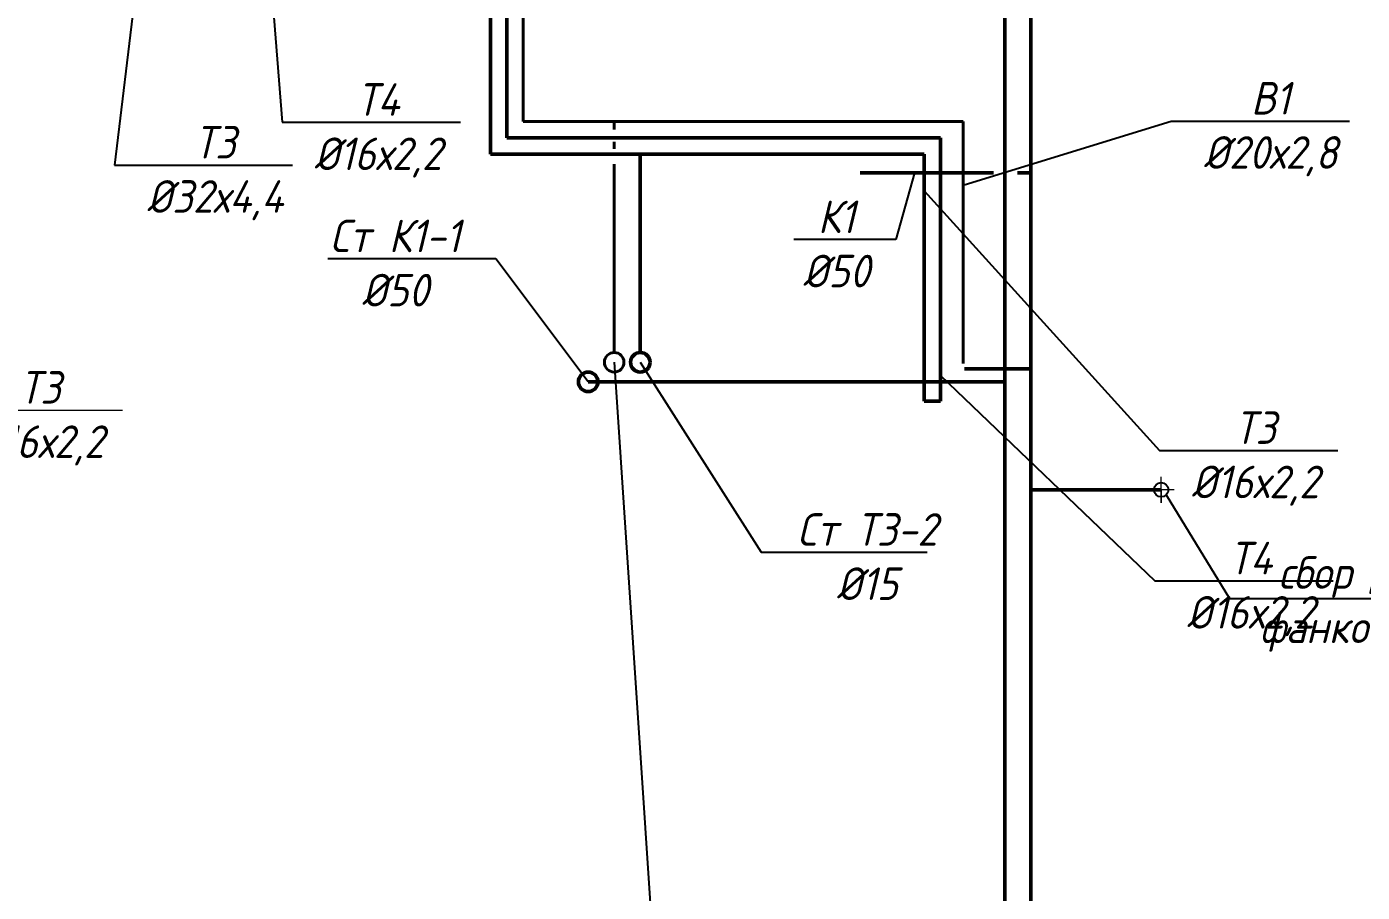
# Model space of a CAD drawing. Header units: millimetres. Extents: x -473555 to 885127, y 4787 to 453528.
# Drawn here: x 59575 to 69830, y 129553 to 136203 of the extents above; entities that cross this region are included whole.
import ezdxf
from ezdxf import colors
from ezdxf.entities.mleader import LeaderData, LeaderLine
from ezdxf.math import Vec2, Vec3

# ---------------------------------------------------------------- set-up
doc = ezdxf.new("R2010")
doc.units = ezdxf.units.MM
for name, color, linetype, lineweight in [('ВК_B1', 5, 'Continuous', 40), ('ВК_K1', 34, 'Continuous', 50), ('ВК_T3', 1, 'Continuous', 50), ('ВК_T4', 30, 'Continuous', 50), ('ВК_В1_текст', 5, 'Continuous', 9), ('ВК_К1_текст', 34, 'Continuous', 9), ('ВК_Т4_текст', 30, 'Continuous', 9), ('ВК_ТЗ_текст', 1, 'Continuous', 9)]:
    doc.layers.add(name, color=color, linetype=linetype, lineweight=lineweight)
doc.layers.add('ВК_сантехника', color=140, linetype='Continuous')
doc.styles.add('ISOPEUR', font='isocpeui.ttf', dxfattribs={"width": 0.9})

# ---------------------------------------------------------------- blocks, each defined once
blk = doc.blocks.new('_None')
blk = doc.blocks.new('*U201')
at = {"lineweight": 20}
blk.add_lwpolyline([(0, 100), (0, -100), (0, 0), (100, 0), (-100, 0)], dxfattribs=at)
blk.add_circle((0, 0), 55)

msp = doc.modelspace()

# ---------------------------------------------------------------- linework, layer by layer
at = {"layer": 'ВК_B1'}
for p, q in [((63385.9, 136944.3), (63385.9, 135474.9)), ((63385.9, 135474.9), (66765.9, 135474.9)), ((64085.9, 135412.8), (64085.9, 135474.9)), ((66765.9, 135474.9), (66765.9, 133616.1)), ((64085.9, 135265.9), (64085.9, 135318.9)), ((64085.9, 133699.9), (64085.9, 135147.7))]:
    msp.add_line(p, q, dxfattribs=at)
msp.add_circle((64085.9, 133624.9), 75, dxfattribs=at)
at = {"layer": 'ВК_K1'}
for p, q in [((67085.7, 126945.6), (67085.7, 144374.9)), ((67285.7, 118867.1), (67285.7, 144274.9)), ((65975.6, 135081), (66998.1, 135081)), ((67182.8, 135081), (67285.7, 135081)), ((67285.7, 133574.9), (66776.5, 133574.9)), ((63885.9, 133474.9), (67085.7, 133474.9)), ((67285.7, 132645.3), (68285.7, 132645.3))]:
    msp.add_line(p, q, dxfattribs=at)
msp.add_circle((63885.9, 133474.9), 75, dxfattribs=at)
at = {"layer": 'ВК_T3'}
for p, q in [((63135.9, 142581.5), (63135.9, 135224.9)), ((63135.9, 135224.9), (66465.9, 135224.9)), ((64285.9, 133699.9), (64285.9, 135224.9)), ((66465.9, 135224.9), (66465.9, 133324.9)), ((66465.9, 133324.9), (66590.9, 133324.9))]:
    msp.add_line(p, q, dxfattribs=at)
msp.add_circle((64285.9, 133624.9), 75, dxfattribs=at)
at = {"layer": 'ВК_T4'}
for p, q in [((63260.9, 139557.2), (63260.9, 135349.9)), ((63260.9, 135349.9), (66590.9, 135349.9)), ((66590.9, 135349.9), (66590.9, 133324.9))]:
    msp.add_line(p, q, dxfattribs=at)

# ---------------------------------------------------------------- block references
at = {"layer": 'ВК_сантехника', "rotation": 270}
msp.add_blockref('*U201', (68285.7, 132645.3), dxfattribs=at)

# ---------------------------------------------------------------- leaders
at = {"layer": 'ВК_В1_текст', "linetype": 'Continuous'}
ml = msp.add_multileader_mtext('Standard', dxfattribs=at)
ml.set_content('В1\\P%%C20х2,8', color=256, style='ISOPEUR')
ml.set_leader_properties()
ml.set_arrow_properties(name='NONE')
ml.build(insert=Vec2(0, 0))
ml.multileader.update_dxf_attribs({"text_left_attachment_type": 6, "text_right_attachment_type": 6, "dogleg_length": 0.1, "arrow_head_size": 250, "scale": 100})
ctx = ml.context
ctx.base_point, ctx.scale, ctx.char_height, ctx.arrow_head_size, ctx.landing_gap_size, ctx.plane_origin = Vec3(68373.5, 135478.6), 100, 250, 250, 200, Vec3(61932, 126395.4)
ctx.left_attachment, ctx.right_attachment, ctx.text_align_type = 6, 6, 1
notes = []
notes.append((ctx, [(1, (1, 1, 0), (68363.5, 135478.6), (1, 0), 10, [(0, [(66773.2, 134989.4)], 0, [])])]))
ctx.mtext.insert, ctx.mtext.alignment, ctx.mtext.flow_direction = Vec3(69125.8, 135778.6), 2, 5
ml = msp.add_multileader_mtext('Standard', dxfattribs=at)
ml.set_content('Ст В1-2\\P%%C15', color=256, style='ISOPEUR')
ml.set_leader_properties()
ml.set_arrow_properties(name='NONE')
ml.build(insert=Vec2(0, 0))
ml.multileader.update_dxf_attribs({"text_left_attachment_type": 6, "text_right_attachment_type": 6, "dogleg_length": 0.1, "arrow_head_size": 250, "scale": 100})
ctx = ml.context
ctx.base_point, ctx.scale, ctx.char_height, ctx.arrow_head_size, ctx.landing_gap_size, ctx.plane_origin = Vec3(64473.2, 127967.1), 100, 350, 250, 200, Vec3(58244.7, 130571.3)
ctx.left_attachment, ctx.right_attachment, ctx.text_align_type = 6, 6, 1
notes.append((ctx, [(1, (1, 1, 0), (64463.2, 127967.1), (1, 0), 10, [(0, [(64085.9, 133624.9)], 0, [])])]))
ctx.mtext.insert, ctx.mtext.alignment, ctx.mtext.flow_direction = Vec3(65470.7, 128387.1), 2, 5
at = {"layer": 'ВК_К1_текст', "linetype": 'Continuous'}
ml = msp.add_multileader_mtext('Standard', dxfattribs=at)
ml.set_content('К1\\P%%C100', color=256, style='ISOPEUR')
ml.set_leader_properties()
ml.set_arrow_properties(name='NONE')
ml.build(insert=Vec2(0, 0))
ml.multileader.update_dxf_attribs({"text_left_attachment_type": 6, "text_right_attachment_type": 6, "dogleg_length": 0.1, "arrow_head_size": 250, "scale": 100})
ctx = ml.context
ctx.base_point, ctx.scale, ctx.char_height, ctx.arrow_head_size, ctx.landing_gap_size, ctx.plane_origin = Vec3(55044.4, 137516.8), 100, 250, 250, 200, Vec3(62434, 129208.5)
ctx.left_attachment, ctx.right_attachment, ctx.text_align_type = 6, 6, 1
notes.append((ctx, [(0, (1, 1, 0), (55034.4, 137516.8), (1, 0), 10, [(0, [(55236.5, 135874.8)], 0, [])])]))
ctx.mtext.insert, ctx.mtext.width, ctx.mtext.alignment, ctx.mtext.flow_direction = Vec3(55550, 137816.8), 769.735, 2, 5
ml = msp.add_multileader_mtext('Standard', dxfattribs=at)
ml.set_content('К1\\P%%C100', color=256, style='ISOPEUR')
ml.set_leader_properties()
ml.set_arrow_properties(name='NONE')
ml.build(insert=Vec2(0, 0))
ml.multileader.update_dxf_attribs({"text_left_attachment_type": 6, "text_right_attachment_type": 6, "dogleg_length": 0.1, "arrow_head_size": 250, "scale": 100})
ctx = ml.context
ctx.base_point, ctx.scale, ctx.char_height, ctx.arrow_head_size, ctx.landing_gap_size, ctx.plane_origin = Vec3(42581.2, 134777.8), 100, 250, 250, 200, Vec3(50304.1, 126136.1)
ctx.left_attachment, ctx.right_attachment, ctx.text_align_type = 6, 6, 1
notes.append((ctx, [(1, (1, 1, 0), (43602.5, 134777.8), (-1, 0), 10, [(0, [(44410.7, 135980.4)], 0, [])])]))
ctx.mtext.insert, ctx.mtext.width, ctx.mtext.alignment, ctx.mtext.flow_direction = Vec3(43086.9, 135077.8), 769.735, 2, 5
ml = msp.add_multileader_mtext('Standard', dxfattribs=at)
ml.set_content('К1\\P%%C100', color=256, style='ISOPEUR')
ml.set_leader_properties()
ml.set_arrow_properties(name='NONE')
ml.build(insert=Vec2(0, 0))
ml.multileader.update_dxf_attribs({"text_left_attachment_type": 6, "text_right_attachment_type": 6, "dogleg_length": 0.1, "arrow_head_size": 250, "scale": 100})
ctx = ml.context
ctx.base_point, ctx.scale, ctx.char_height, ctx.arrow_head_size, ctx.landing_gap_size, ctx.plane_origin = Vec3(53230.8, 134071.9), 100, 250, 250, 200, Vec3(60953.7, 125430.2)
ctx.left_attachment, ctx.right_attachment, ctx.text_align_type = 6, 6, 1
notes.append((ctx, [(1, (1, 1, 0), (54252.1, 134071.9), (-1, 0), 10, [(0, [(55060.3, 135274.5)], 0, [])])]))
ctx.mtext.insert, ctx.mtext.width, ctx.mtext.alignment, ctx.mtext.flow_direction = Vec3(53736.4, 134371.9), 769.735, 2, 5
ml = msp.add_multileader_mtext('Standard', dxfattribs=at)
ml.set_content('К1\\P%%C100', color=256, style='ISOPEUR')
ml.set_leader_properties()
ml.set_arrow_properties(name='NONE')
ml.build(insert=Vec2(0, 0))
ml.multileader.update_dxf_attribs({"text_left_attachment_type": 6, "text_right_attachment_type": 6, "dogleg_length": 0.1, "arrow_head_size": 250, "scale": 100})
ctx = ml.context
ctx.base_point, ctx.scale, ctx.char_height, ctx.arrow_head_size, ctx.landing_gap_size, ctx.plane_origin = Vec3(33377.5, 133587.3), 100, 250, 250, 200, Vec3(41100.4, 124945.7)
ctx.left_attachment, ctx.right_attachment, ctx.text_align_type = 6, 6, 1
notes.append((ctx, [(1, (1, 1, 0), (34398.7, 133587.3), (-1, 0), 10, [(0, [(36135.7, 135163)], 0, [])])]))
ctx.mtext.insert, ctx.mtext.width, ctx.mtext.alignment, ctx.mtext.flow_direction = Vec3(33883.1, 133887.3), 769.735, 2, 5
ml = msp.add_multileader_mtext('Standard', dxfattribs=at)
ml.set_content('К1\\P%%C100', color=256, style='ISOPEUR')
ml.set_leader_properties()
ml.set_arrow_properties(name='NONE')
ml.build(insert=Vec2(0, 0))
ml.multileader.update_dxf_attribs({"text_left_attachment_type": 6, "text_right_attachment_type": 6, "dogleg_length": 0.1, "arrow_head_size": 250, "scale": 100})
ctx = ml.context
ctx.base_point, ctx.scale, ctx.char_height, ctx.arrow_head_size, ctx.landing_gap_size, ctx.plane_origin = Vec3(45449.9, 133872.2), 100, 250, 250, 200, Vec3(53172.8, 125230.5)
ctx.left_attachment, ctx.right_attachment, ctx.text_align_type = 6, 6, 1
notes.append((ctx, [(1, (1, 1, 0), (46471.2, 133872.2), (-1, 0), 10, [(0, [(47279.4, 135074.9)], 0, [])])]))
ctx.mtext.insert, ctx.mtext.width, ctx.mtext.alignment, ctx.mtext.flow_direction = Vec3(45955.5, 134172.2), 769.735, 2, 5
ml = msp.add_multileader_mtext('Standard', dxfattribs=at)
ml.set_content('К1\\P%%C50', color=256, style='ISOPEUR')
ml.set_leader_properties()
ml.set_arrow_properties(name='NONE')
ml.build(insert=Vec2(0, 0))
ml.multileader.update_dxf_attribs({"text_left_attachment_type": 6, "text_right_attachment_type": 6, "dogleg_length": 0.1, "arrow_head_size": 250, "scale": 100})
ctx = ml.context
ctx.base_point, ctx.scale, ctx.char_height, ctx.arrow_head_size, ctx.landing_gap_size, ctx.plane_origin = Vec3(65344.2, 134567.6), 100, 250, 250, 200, Vec3(72937.7, 125925.9)
ctx.left_attachment, ctx.right_attachment, ctx.text_align_type = 6, 6, 1
notes.append((ctx, [(1, (1, 1, 0), (66249, 134567.6), (-1, 0), 10, [(0, [(66390.5, 135081)], 0, [])])]))
ctx.mtext.insert, ctx.mtext.alignment, ctx.mtext.flow_direction = Vec3(65791.6, 134867.6), 2, 5
ml = msp.add_multileader_mtext('Standard', dxfattribs=at)
ml.set_content('Ст К1-1\\P%%C50', color=256, style='ISOPEUR')
ml.set_leader_properties()
ml.set_arrow_properties(name='NONE')
ml.build(insert=Vec2(0, 0))
ml.multileader.update_dxf_attribs({"text_left_attachment_type": 6, "text_right_attachment_type": 6, "dogleg_length": 0.1, "arrow_head_size": 250, "scale": 100})
ctx = ml.context
ctx.base_point, ctx.scale, ctx.char_height, ctx.arrow_head_size, ctx.landing_gap_size, ctx.plane_origin = Vec3(61642.1, 134420.9), 100, 250, 250, 200, Vec3(69935.5, 125779.3)
ctx.left_attachment, ctx.right_attachment, ctx.text_align_type = 6, 6, 1
notes.append((ctx, [(1, (1, 1, 0), (63176.8, 134420.9), (-1, 0), 10, [(0, [(63885.9, 133474.9)], 0, [])])]))
ctx.mtext.insert, ctx.mtext.alignment, ctx.mtext.flow_direction = Vec3(62404.4, 134720.9), 2, 5
ml = msp.add_multileader_mtext('Standard', dxfattribs=at)
ml.set_content('сбор дренажа\\Pфанкойлов %%C32', color=256, style='ISOPEUR')
ml.set_leader_properties()
ml.set_arrow_properties(name='NONE')
ml.build(insert=Vec2(0, 0))
ml.multileader.update_dxf_attribs({"text_left_attachment_type": 6, "text_right_attachment_type": 6, "dogleg_length": 0.1, "arrow_head_size": 250, "scale": 100})
ctx = ml.context
ctx.base_point, ctx.scale, ctx.char_height, ctx.arrow_head_size, ctx.landing_gap_size, ctx.plane_origin = Vec3(68819, 131809.2), 100, 250, 250, 200, Vec3(76541.9, 123167.6)
ctx.left_attachment, ctx.right_attachment, ctx.text_align_type = 6, 6, 1
notes.append((ctx, [(0, (1, 1, 0), (68809, 131809.2), (1, 0), 10, [(0, [(68323.5, 132605.3)], 0, [])])]))
ctx.mtext.insert, ctx.mtext.alignment, ctx.mtext.flow_direction = Vec3(70118.8, 132134.2), 2, 5
at = {"layer": 'ВК_Т4_текст', "linetype": 'Continuous'}
ml = msp.add_multileader_mtext('Standard', dxfattribs=at)
ml.set_content('Т4\\P%%C16х2,2', color=256, style='ISOPEUR')
ml.set_leader_properties()
ml.set_arrow_properties(name='NONE')
ml.build(insert=Vec2(0, 0))
ml.multileader.update_dxf_attribs({"text_left_attachment_type": 6, "text_right_attachment_type": 6, "dogleg_length": 0.1, "arrow_head_size": 250, "scale": 100})
ctx = ml.context
ctx.base_point, ctx.scale, ctx.char_height, ctx.arrow_head_size, ctx.landing_gap_size, ctx.plane_origin = Vec3(61546.7, 135468.6), 100, 250, 250, 200, Vec3(54903, 126826.9)
ctx.left_attachment, ctx.right_attachment, ctx.text_align_type = 6, 6, 1
notes.append((ctx, [(1, (1, 1, 0), (61536.7, 135468.6), (1, 0), 10, [(0, [(61424.8, 136869.3)], 0, [])])]))
ctx.mtext.insert, ctx.mtext.alignment, ctx.mtext.flow_direction = Vec3(62273, 135768.6), 2, 5
ml = msp.add_multileader_mtext('Standard', dxfattribs=at)
ml.set_content('Т4\\P%%C16х2,2', color=256, style='ISOPEUR')
ml.set_leader_properties()
ml.set_arrow_properties(name='NONE')
ml.build(insert=Vec2(0, 0))
ml.multileader.update_dxf_attribs({"text_left_attachment_type": 6, "text_right_attachment_type": 6, "dogleg_length": 0.1, "arrow_head_size": 250, "scale": 100})
ctx = ml.context
ctx.base_point, ctx.scale, ctx.char_height, ctx.arrow_head_size, ctx.landing_gap_size, ctx.plane_origin = Vec3(68246.6, 131945.4), 100, 250, 250, 200, Vec3(58469.9, 120602.9)
ctx.left_attachment, ctx.right_attachment, ctx.text_align_type = 6, 6, 1
notes.append((ctx, [(1, (1, 1, 0), (68236.6, 131945.4), (1, 0), 10, [(0, [(66590.9, 133523.4)], 0, [])])]))
ctx.mtext.insert, ctx.mtext.alignment, ctx.mtext.flow_direction = Vec3(68972.9, 132245.4), 2, 5
at = {"layer": 'ВК_ТЗ_текст', "linetype": 'Continuous'}
ml = msp.add_multileader_mtext('Standard', dxfattribs=at)
ml.set_content('Т3\\P%%C32х4,4', color=256, style='ISOPEUR')
ml.set_leader_properties()
ml.set_arrow_properties(name='NONE')
ml.build(insert=Vec2(0, 0))
ml.multileader.update_dxf_attribs({"text_left_attachment_type": 6, "text_right_attachment_type": 6, "dogleg_length": 0.1, "arrow_head_size": 250, "scale": 100})
ctx = ml.context
ctx.base_point, ctx.scale, ctx.char_height, ctx.arrow_head_size, ctx.landing_gap_size, ctx.plane_origin = Vec3(60258, 135140.5), 100, 250, 250, 200, Vec3(53614.3, 126498.9)
ctx.left_attachment, ctx.right_attachment, ctx.text_align_type = 6, 6, 1
notes.append((ctx, [(1, (1, 1, 0), (60248, 135140.5), (1, 0), 10, [(0, [(60443.3, 136744.3)], 0, [])])]))
ctx.mtext.insert, ctx.mtext.alignment, ctx.mtext.flow_direction = Vec3(61021.6, 135440.5), 2, 5
ml = msp.add_multileader_mtext('Standard', dxfattribs=at)
ml.set_content('Т3\\P%%C16х2,2', color=256, style='ISOPEUR')
ml.set_leader_properties(lineweight=15)
ml.set_arrow_properties(name='NONE')
ml.build(insert=Vec2(0, 0))
ml.multileader.update_dxf_attribs({"text_left_attachment_type": 6, "text_right_attachment_type": 6, "dogleg_length": 0.1, "arrow_head_size": 250, "scale": 100})
ctx = ml.context
ctx.base_point, ctx.scale, ctx.char_height, ctx.arrow_head_size, ctx.landing_gap_size, ctx.plane_origin = Vec3(58952.4, 133256.8), 100, 250, 250, 200, Vec3(52308.6, 124615.2)
ctx.left_attachment, ctx.right_attachment, ctx.text_align_type = 6, 6, 1
notes.append((ctx, [(1, (1, 1, 0), (58942.4, 133256.8), (1, 0), 10, [(0, [(58505.3, 136124.7)], 0, [])])]))
ctx.mtext.insert, ctx.mtext.alignment, ctx.mtext.flow_direction = Vec3(59678.6, 133556.8), 2, 5
ml = msp.add_multileader_mtext('Standard', dxfattribs=at)
ml.set_content('Т3\\P%%C16х2,2', color=256, style='ISOPEUR')
ml.set_leader_properties()
ml.set_arrow_properties(name='NONE')
ml.build(insert=Vec2(0, 0))
ml.multileader.update_dxf_attribs({"text_left_attachment_type": 6, "text_right_attachment_type": 6, "dogleg_length": 0.1, "arrow_head_size": 250, "scale": 100})
ctx = ml.context
ctx.base_point, ctx.scale, ctx.char_height, ctx.arrow_head_size, ctx.landing_gap_size, ctx.plane_origin = Vec3(68282.2, 132947.5), 100, 250, 250, 200, Vec3(58369.9, 121083.1)
ctx.left_attachment, ctx.right_attachment, ctx.text_align_type = 6, 6, 1
notes.append((ctx, [(1, (1, 1, 0), (68272.2, 132947.5), (1, 0), 10, [(0, [(66465.9, 134941.2)], 0, [])])]))
ctx.mtext.insert, ctx.mtext.alignment, ctx.mtext.flow_direction = Vec3(69008.5, 133247.5), 2, 5
ml = msp.add_multileader_mtext('Standard', dxfattribs=at)
ml.set_content('Ст Т3-2\\P%%C15', color=256, style='ISOPEUR')
ml.set_leader_properties()
ml.set_arrow_properties(name='NONE')
ml.build(insert=Vec2(0, 0))
ml.multileader.update_dxf_attribs({"text_left_attachment_type": 6, "text_right_attachment_type": 6, "dogleg_length": 0.1, "arrow_head_size": 250, "scale": 100})
ctx = ml.context
ctx.base_point, ctx.scale, ctx.char_height, ctx.arrow_head_size, ctx.landing_gap_size, ctx.plane_origin = Vec3(65225.1, 132165.4), 100, 250, 250, 200, Vec3(55614.3, 122688.9)
ctx.left_attachment, ctx.right_attachment, ctx.text_align_type = 6, 6, 1
notes.append((ctx, [(1, (1, 1, 0), (65215.1, 132165.4), (1, 0), 10, [(0, [(64285.9, 133624.9)], 0, [])])]))
ctx.mtext.insert, ctx.mtext.alignment, ctx.mtext.flow_direction = Vec3(66029, 132465.4), 2, 5
for ctx, leaders in notes:
    for number, flags, end, landing, length, lines in leaders:
        leader = LeaderData()
        leader.index, (leader.has_last_leader_line, leader.has_dogleg_vector, leader.attachment_direction) = number, flags
        leader.last_leader_point, leader.dogleg_vector, leader.dogleg_length = Vec3(end), Vec3(landing), length
        for number, points, colour, breaks in lines:
            line = LeaderLine()
            line.index, line.vertices, line.color, line.breaks = number, Vec3.list(points), colors.encode_raw_color(colour), breaks
            leader.lines.append(line)
        ctx.leaders.append(leader)

doc.saveas('drawing.dxf')
